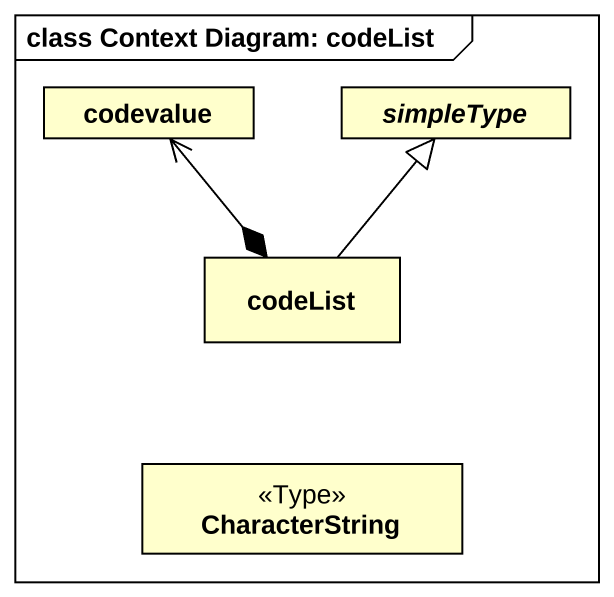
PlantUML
@startuml
mainframe class Context Diagram: codeList
hide circle
hide empty members
class codevalue
abstract class simpleType
class codeList
class CharacterString <<Type>>
codeList *-up-> codevalue
codeList -up-|> simpleType
@enduml
